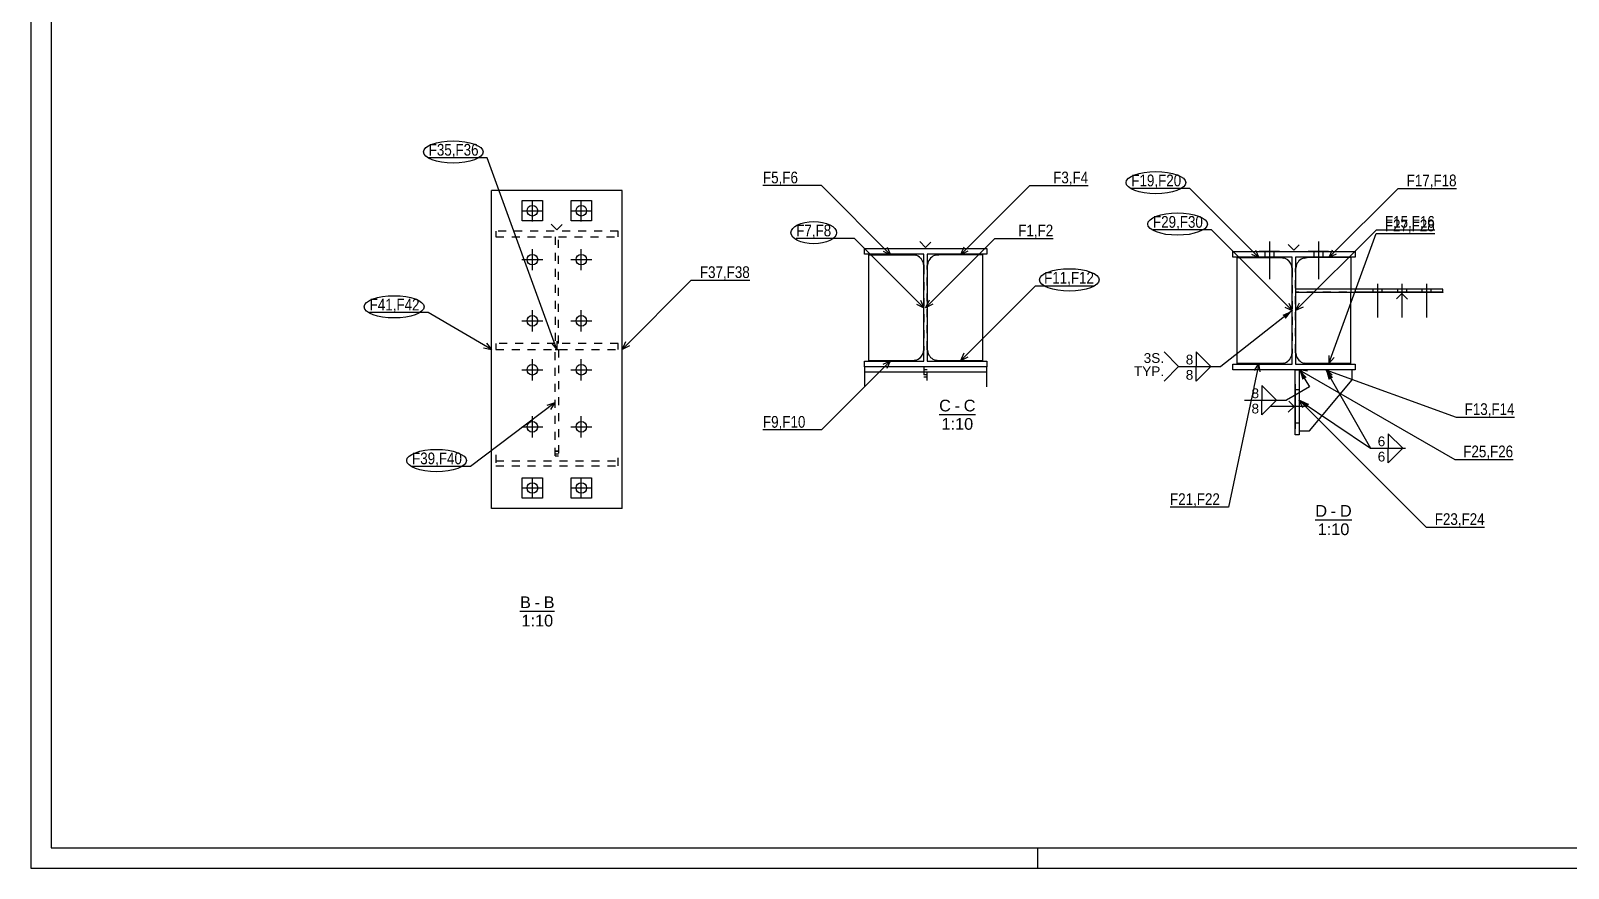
# Model space of a CAD drawing. Header units: millimetres. Extents: x -22 to 819, y -311 to 283.
# Drawn here: x -22.3 to 354.8, y -311 to -105.6 of the extents above; entities that cross this region are included whole.
import ezdxf

# ---------------------------------------------------------------- set-up
doc = ezdxf.new("R2010")
doc.units = ezdxf.units.MM
doc.linetypes.add('DXK_LINE_DOT2', pattern=[3.9198, 1.9599, -1.9599])
doc.layers.add('WELD_LABELS', color=5, linetype='Continuous')
doc.styles.add('Arial', font='ARIAL.TTF', dxfattribs={"height": 0.2})
doc.styles.add('Arial Narrow', font='ARIALN.TTF', dxfattribs={"height": 0.2})

# ---------------------------------------------------------------- blocks, each defined once
blk = doc.blocks.new('Unknown-43754868-1168')
at = {"color": 5, "linetype": 'Continuous'}
for p, q in [((-22.25, 282.99), (-22.25, -311.01)), ((-17.25, 277.99), (-17.25, -306.01)), ((-17.25, -306.01), (813.75, -306.01)), ((-22.25, -311.01), (818.75, -311.01))]:
    blk.add_line(p, q, dxfattribs=at)
at = {"color": 7, "linetype": 'Continuous'}
blk.add_line((224.75, -311.01), (224.75, -306.01), dxfattribs=at)
blk = doc.blocks.new('Unknown-43754868-12 - 1826')
at = {"color": 6, "linetype": 'Continuous'}
blk.add_line((97.73, -247.95), (106.19, -247.95), dxfattribs=at)
at = {"color": 0, "linetype": 'Continuous'}
blk.add_wipeout([(100.39, -247.2), (100.39, -244.2), (97.73, -244.2), (97.73, -247.2)], dxfattribs=at)
blk.add_wipeout([(102.63, -247.2), (102.63, -244.2), (101.29, -244.2), (101.29, -247.2)], dxfattribs=at)
blk.add_wipeout([(106.19, -247.2), (106.19, -244.2), (103.53, -244.2), (103.53, -247.2)], dxfattribs=at)
at = {"color": 6, "linetype": 'Continuous', "style": 'Arial'}
blk.add_text('-', height=2.87, dxfattribs=at).set_placement((101.29, -247.2))
at = {"color": 0, "linetype": 'Continuous'}
blk.add_wipeout([(105.85, -251.7), (105.85, -248.7), (98.07, -248.7), (98.07, -251.7)], dxfattribs=at)
at = {"color": 6, "linetype": 'Continuous', "style": 'Arial'}
for s, height, p in [('B', 2.87, (97.73, -247.2)), ('B', 2.87, (103.53, -247.2)), ('1:10', 2.865, (98.07, -251.7))]:
    blk.add_text(s, height=height, dxfattribs=at).set_placement(p)
blk = doc.blocks.new('Unknown-43754868-15 - 1646')
at = {"color": 6, "linetype": 'Continuous'}
blk.add_line((292.77, -225.54), (301.69, -225.54), dxfattribs=at)
at = {"color": 0, "linetype": 'Continuous'}
blk.add_wipeout([(295.66, -224.79), (295.66, -221.79), (292.77, -221.79), (292.77, -224.79)], dxfattribs=at)
blk.add_wipeout([(297.9, -224.79), (297.9, -221.79), (296.56, -221.79), (296.56, -224.79)], dxfattribs=at)
blk.add_wipeout([(301.69, -224.79), (301.69, -221.79), (298.8, -221.79), (298.8, -224.79)], dxfattribs=at)
at = {"color": 6, "linetype": 'Continuous', "style": 'Arial'}
blk.add_text('-', height=2.87, dxfattribs=at).set_placement((296.56, -224.79))
at = {"color": 0, "linetype": 'Continuous'}
blk.add_wipeout([(301.12, -229.29), (301.12, -226.29), (293.34, -226.29), (293.34, -229.29)], dxfattribs=at)
at = {"color": 6, "linetype": 'Continuous', "style": 'Arial'}
for s, height, p in [('D', 2.87, (292.77, -224.79)), ('D', 2.87, (298.8, -224.79)), ('1:10', 2.865, (293.34, -229.29))]:
    blk.add_text(s, height=height, dxfattribs=at).set_placement(p)
blk = doc.blocks.new('Unknown-43754868-19 - 1362')
at = {"color": 6, "linetype": 'Continuous'}
blk.add_line((200.52, -199.7), (209.43, -199.7), dxfattribs=at)
at = {"color": 0, "linetype": 'Continuous'}
blk.add_wipeout([(203.41, -198.95), (203.41, -195.95), (200.52, -195.95), (200.52, -198.95)], dxfattribs=at)
blk.add_wipeout([(205.64, -198.95), (205.64, -195.95), (204.31, -195.95), (204.31, -198.95)], dxfattribs=at)
blk.add_wipeout([(209.43, -198.95), (209.43, -195.95), (206.54, -195.95), (206.54, -198.95)], dxfattribs=at)
at = {"color": 6, "linetype": 'Continuous', "style": 'Arial'}
blk.add_text('-', height=2.87, dxfattribs=at).set_placement((204.31, -198.95))
at = {"color": 0, "linetype": 'Continuous'}
blk.add_wipeout([(208.86, -203.45), (208.86, -200.45), (201.08, -200.45), (201.08, -203.45)], dxfattribs=at)
at = {"color": 6, "linetype": 'Continuous', "style": 'Arial'}
for s, height, p in [('C', 2.87, (200.52, -198.95)), ('C', 2.87, (206.54, -198.95)), ('1:10', 2.865, (201.08, -203.45))]:
    blk.add_text(s, height=height, dxfattribs=at).set_placement(p)
blk = doc.blocks.new('Surfacing-43754868-1933 - 1826')
at = {"color": 7, "linetype": 'Continuous'}
for p, q in [((110.27, -147.23), (115.27, -147.23)), ((110.27, -152.23), (110.27, -147.23)), ((115.27, -147.23), (115.27, -152.23)), ((115.27, -152.23), (110.27, -152.23))]:
    blk.add_line(p, q, dxfattribs=at)
blk = doc.blocks.new('Part-43754868-1829 - 1826')
at = {"color": 2, "linetype": 'Continuous'}
for q in [(105.37, -153.03), (108.07, -153.13)]:
    blk.add_line((106.77, -154.43), q, dxfattribs=at)
at = {"color": 7, "linetype": 'DXK_LINE_DOT2'}
for p, q in [((121.77, -154.73), (91.77, -154.73)), ((91.77, -154.73), (91.77, -156.13)), ((91.77, -156.13), (106.35, -156.13)), ((106.35, -156.13), (106.35, -182.33)), ((107.2, -182.33), (107.2, -156.13)), ((107.2, -156.13), (121.77, -156.13)), ((121.77, -156.13), (121.77, -154.73)), ((106.35, -182.33), (91.77, -182.33)), ((91.77, -182.33), (91.77, -183.73)), ((91.77, -183.73), (121.77, -183.73)), ((121.77, -182.33), (107.2, -182.33)), ((121.77, -183.73), (121.77, -182.33))]:
    blk.add_line(p, q, dxfattribs=at)
blk = doc.blocks.new('Part-43754868-1862 - 1826')
at = {"color": 7, "linetype": 'DXK_LINE_DOT2'}
for p, q in [((106.35, -209.86), (106.35, -183.73)), ((106.35, -183.73), (107.2, -183.73)), ((107.2, -183.73), (107.2, -209.86)), ((91.77, -209.64), (91.77, -212.33)), ((91.77, -211.11), (121.77, -211.11)), ((106.35, -208.61), (107.2, -208.61)), ((106.35, -208.7), (107.2, -208.7)), ((106.35, -209.34), (107.2, -209.34)), ((106.35, -209.86), (107.2, -209.86)), ((121.77, -212.33), (121.77, -209.64)), ((91.77, -212.33), (121.77, -212.33))]:
    blk.add_line(p, q, dxfattribs=at)
blk = doc.blocks.new('Part-43754868-1863 - 1826')
at = {"color": 2, "linetype": 'Continuous'}
for p, q in [((90.77, -222.73), (90.77, -144.73)), ((122.77, -144.73), (90.77, -144.73)), ((122.77, -222.73), (122.77, -144.73)), ((122.77, -222.73), (90.77, -222.73))]:
    blk.add_line(p, q, dxfattribs=at)
blk = doc.blocks.new('Surfacing-43754868-1932 - 1826')
at = {"color": 7, "linetype": 'Continuous'}
for p, q in [((98.27, -215.23), (103.27, -215.23)), ((98.27, -220.23), (98.27, -215.23)), ((103.27, -215.23), (103.27, -220.23)), ((103.27, -220.23), (98.27, -220.23))]:
    blk.add_line(p, q, dxfattribs=at)
blk = doc.blocks.new('Bolt-43754868-1900 - 1826')
at = {"color": 3, "linetype": 'Continuous'}
for p, q in [((98.17, -149.73), (103.37, -149.73)), ((100.77, -152.33), (100.77, -147.13)), ((110.17, -149.73), (115.37, -149.73)), ((112.77, -152.33), (112.77, -147.13)), ((98.17, -161.73), (103.37, -161.73)), ((100.77, -164.33), (100.77, -159.13)), ((110.17, -161.73), (115.37, -161.73)), ((112.77, -164.33), (112.77, -159.13)), ((98.17, -176.73), (103.37, -176.73)), ((100.77, -179.33), (100.77, -174.13)), ((110.17, -176.73), (115.37, -176.73)), ((112.77, -179.33), (112.77, -174.13)), ((100.77, -191.33), (100.77, -186.13)), ((112.77, -191.33), (112.77, -186.13)), ((98.17, -188.73), (103.37, -188.73)), ((110.17, -188.73), (115.37, -188.73)), ((98.17, -202.73), (103.37, -202.73)), ((100.77, -205.33), (100.77, -200.13)), ((110.17, -202.73), (115.37, -202.73)), ((112.77, -205.33), (112.77, -200.13)), ((98.17, -217.73), (103.37, -217.73)), ((100.77, -220.33), (100.77, -215.13)), ((110.17, -217.73), (115.37, -217.73)), ((112.77, -220.33), (112.77, -215.13))]:
    blk.add_line(p, q, dxfattribs=at)
for centre in [(100.77, -149.73), (112.77, -149.73), (100.77, -161.73), (112.77, -161.73), (100.77, -176.73), (112.77, -176.73), (100.77, -188.73), (112.77, -188.73), (100.77, -202.73), (112.77, -202.73), (100.77, -217.73), (112.77, -217.73)]:
    blk.add_circle(centre, 1.3, dxfattribs=at)
blk = doc.blocks.new('Surfacing-43754868-1931 - 1826')
at = {"color": 7, "linetype": 'Continuous'}
for p, q in [((110.27, -215.23), (115.27, -215.23)), ((110.27, -220.23), (110.27, -215.23)), ((115.27, -215.23), (115.27, -220.23)), ((115.27, -220.23), (110.27, -220.23))]:
    blk.add_line(p, q, dxfattribs=at)
blk = doc.blocks.new('Surfacing-43754868-1934 - 1826')
at = {"color": 7, "linetype": 'Continuous'}
for p, q in [((98.27, -147.23), (103.27, -147.23)), ((98.27, -152.23), (98.27, -147.23)), ((103.27, -147.23), (103.27, -152.23)), ((103.27, -152.23), (98.27, -152.23))]:
    blk.add_line(p, q, dxfattribs=at)
blk = doc.blocks.new('Surfacing-43754868-1709 - 1646')
at = {"color": 7, "linetype": 'Continuous'}
for p, q in [((291.02, -159.73), (291.02, -159.68)), ((291.02, -159.68), (296.02, -159.68)), ((296.02, -159.73), (296.02, -159.68))]:
    blk.add_line(p, q, dxfattribs=at)
at = {"color": 246, "linetype": 'DXK_LINE_DOT2'}
blk.add_line((291.02, -159.73), (296.02, -159.73), dxfattribs=at)
blk = doc.blocks.new('Surfacing-43754868-1678 - 1646')
at = {"color": 30, "linetype": 'Continuous'}
for p, q in [((324.02, -169.73), (304.02, -169.73)), ((304.02, -169.73), (304.02, -169.78)), ((324.02, -169.78), (304.02, -169.78)), ((324.02, -169.73), (324.02, -169.78))]:
    blk.add_line(p, q, dxfattribs=at)
blk = doc.blocks.new('Part-43754868-1654 - 1646')
at = {"color": 2, "linetype": 'Continuous'}
for p, q in [((290.02, -161.33), (290.75, -161.23)), ((301.45, -161.23), (290.75, -161.23)), ((301.45, -161.23), (301.45, -168.93)), ((287.95, -164.03), (288.04, -163.31)), ((301.45, -187.23), (301.45, -169.73)), ((288.04, -185.16), (287.95, -184.43)), ((290.75, -187.23), (290.02, -187.14)), ((301.45, -187.23), (290.75, -187.23))]:
    blk.add_line(p, q, dxfattribs=at)
at = {"color": 7, "linetype": 'DXK_LINE_DOT2'}
for p, q in [((290.75, -161.23), (290.02, -161.33)), ((288.04, -163.31), (287.95, -164.03)), ((287.95, -184.43), (287.95, -164.03)), ((301.45, -168.93), (301.45, -169.73)), ((287.95, -184.43), (288.04, -185.16)), ((290.02, -187.14), (290.75, -187.23))]:
    blk.add_line(p, q, dxfattribs=at)
at = {"color": 2, "linetype": 'Continuous'}
for centre, start, end in [((290.75, -164.03), 105, 165), ((290.75, -184.43), 195, 255)]:
    blk.add_arc(centre, 2.8, start, end, dxfattribs=at)
at = {"color": 7, "linetype": 'DXK_LINE_DOT2'}
for centre, start, end in [((290.75, -164.03), 105, 165), ((290.75, -184.43), 195, 255)]:
    blk.add_arc(centre, 2.8, start, end, dxfattribs=at)
blk = doc.blocks.new('Surfacing-43754868-1679 - 1646')
at = {"color": 7, "linetype": 'Continuous'}
for p, q in [((287.85, -192.23), (287.8, -192.23)), ((287.8, -192.23), (287.8, -203.23)), ((287.85, -203.23), (287.8, -203.23))]:
    blk.add_line(p, q, dxfattribs=at)
at = {"color": 246, "linetype": 'DXK_LINE_DOT2'}
blk.add_line((287.85, -192.23), (287.85, -203.23), dxfattribs=at)
blk = doc.blocks.new('Part-43754868-1655 - 1646')
at = {"color": 7, "linetype": 'DXK_LINE_DOT2'}
for p, q in [((288.85, -188.73), (288.85, -203.73)), ((301.85, -188.73), (288.85, -188.73))]:
    blk.add_line(p, q, dxfattribs=at)
at = {"color": 2, "linetype": 'Continuous'}
for p, q in [((291.35, -203.73), (301.85, -191.23)), ((301.85, -191.23), (301.85, -188.73)), ((288.85, -203.73), (291.35, -203.73))]:
    blk.add_line(p, q, dxfattribs=at)
blk = doc.blocks.new('Part-43754868-1658 - 1646')
at = {"color": 2, "linetype": 'Continuous'}
for p, q in [((287.85, -204.73), (287.85, -188.73)), ((288.85, -188.73), (288.85, -204.73)), ((287.55, -197.73), (286.15, -199.13)), ((287.55, -197.73), (286.25, -196.43)), ((288.85, -204.73), (287.85, -204.73))]:
    blk.add_line(p, q, dxfattribs=at)
at = {"color": 7, "linetype": 'DXK_LINE_DOT2'}
blk.add_line((287.85, -188.73), (288.85, -188.73), dxfattribs=at)
blk = doc.blocks.new('Part-43754868-1673 - 1646')
at = {"color": 2, "linetype": 'Continuous'}
for p, q in [((273.6, -187.23), (273.6, -161.23)), ((273.6, -161.23), (284.3, -161.23)), ((284.3, -161.23), (285.02, -161.33)), ((287, -163.31), (287.1, -164.03)), ((287.1, -184.43), (287, -185.16)), ((284.3, -187.23), (273.6, -187.23)), ((285.02, -187.14), (284.3, -187.23))]:
    blk.add_line(p, q, dxfattribs=at)
at = {"color": 7, "linetype": 'DXK_LINE_DOT2'}
for p, q in [((285.02, -161.33), (284.3, -161.23)), ((287.1, -164.03), (287, -163.31)), ((287.1, -164.03), (287.1, -184.43)), ((287, -185.16), (287.1, -184.43)), ((284.3, -187.23), (285.02, -187.14))]:
    blk.add_line(p, q, dxfattribs=at)
at = {"color": 2, "linetype": 'Continuous'}
for centre, start, end in [((284.3, -164.03), 15, 75), ((284.3, -184.43), 285, 345)]:
    blk.add_arc(centre, 2.8, start, end, dxfattribs=at)
at = {"color": 7, "linetype": 'DXK_LINE_DOT2'}
for centre, start, end in [((284.3, -164.03), 15, 75), ((284.3, -184.43), 285, 345)]:
    blk.add_arc(centre, 2.8, start, end, dxfattribs=at)
blk = doc.blocks.new('Bolt-43754868-1680 - 1646')
at = {"color": 3, "linetype": 'Continuous'}
for p, q in [((288.85, -193.63), (287.85, -193.63)), ((288.85, -193.63), (287.85, -193.63)), ((290.1, -197.73), (281.85, -197.73)), ((290.1, -197.73), (281.85, -197.73)), ((288.85, -201.83), (287.85, -201.83)), ((288.85, -201.83), (287.85, -201.83))]:
    blk.add_line(p, q, dxfattribs=at)
blk = doc.blocks.new('Bolt-43754868-1681 - 1646')
at = {"color": 3, "linetype": 'Continuous'}
for p, q in [((281.52, -157.28), (281.52, -166.53)), ((281.52, -157.28), (281.52, -166.53)), ((293.52, -157.28), (293.52, -166.53)), ((293.52, -157.28), (293.52, -166.53)), ((280.42, -159.73), (280.42, -161.13)), ((280.42, -159.73), (280.42, -161.13)), ((282.62, -159.73), (282.62, -161.13)), ((282.62, -159.73), (282.62, -161.13)), ((292.42, -159.73), (292.42, -161.13)), ((292.42, -159.73), (292.42, -161.13)), ((294.62, -159.73), (294.62, -161.13)), ((294.62, -159.73), (294.62, -161.13))]:
    blk.add_line(p, q, dxfattribs=at)
blk = doc.blocks.new('Bolt-43754868-1684 - 1646')
at = {"color": 3, "linetype": 'Continuous'}
for p, q in [((306.92, -168.93), (306.92, -169.73)), ((308.02, -167.68), (308.02, -175.93)), ((309.12, -168.93), (309.12, -169.73)), ((312.92, -168.93), (312.92, -169.73)), ((314.02, -167.68), (314.02, -175.93)), ((315.12, -168.93), (315.12, -169.73)), ((318.92, -168.93), (318.92, -169.73)), ((320.02, -167.68), (320.02, -175.93)), ((321.12, -168.93), (321.12, -169.73))]:
    blk.add_line(p, q, dxfattribs=at)
blk = doc.blocks.new('Part-43754868-1686 - 1646')
at = {"color": 2, "linetype": 'Continuous'}
for p, q in [((287.52, -159.43), (286.12, -158.03)), ((287.52, -159.43), (288.82, -158.13)), ((272.52, -159.73), (302.52, -159.73)), ((272.52, -161.13), (272.52, -159.73)), ((287.1, -161.13), (272.52, -161.13)), ((287.1, -187.33), (287.1, -161.13)), ((302.52, -161.13), (287.95, -161.13)), ((287.95, -161.13), (287.95, -187.33)), ((302.52, -159.73), (302.52, -161.13)), ((272.52, -188.73), (272.52, -187.33)), ((272.52, -187.33), (287.1, -187.33)), ((287.95, -187.33), (302.52, -187.33)), ((302.52, -187.33), (302.52, -188.73)), ((302.52, -188.73), (272.52, -188.73))]:
    blk.add_line(p, q, dxfattribs=at)
blk = doc.blocks.new('Surfacing-43754868-1688 - 1646')
at = {"color": 7, "linetype": 'Continuous'}
for p, q in [((287.85, -192.23), (287.8, -192.23)), ((287.8, -192.23), (287.8, -203.23)), ((287.85, -203.23), (287.8, -203.23))]:
    blk.add_line(p, q, dxfattribs=at)
at = {"color": 246, "linetype": 'DXK_LINE_DOT2'}
blk.add_line((287.85, -192.23), (287.85, -203.23), dxfattribs=at)
blk = doc.blocks.new('Surfacing-43754868-1698 - 1646')
at = {"color": 7, "linetype": 'Continuous'}
for p, q in [((291.02, -159.73), (291.02, -159.68)), ((291.02, -159.68), (296.02, -159.68)), ((296.02, -159.73), (296.02, -159.68))]:
    blk.add_line(p, q, dxfattribs=at)
at = {"color": 246, "linetype": 'DXK_LINE_DOT2'}
blk.add_line((291.02, -159.73), (296.02, -159.73), dxfattribs=at)
blk = doc.blocks.new('Surfacing-43754868-1699 - 1646')
at = {"color": 7, "linetype": 'Continuous'}
for p, q in [((279.02, -159.73), (279.02, -159.68)), ((279.02, -159.68), (284.02, -159.68)), ((284.02, -159.73), (284.02, -159.68))]:
    blk.add_line(p, q, dxfattribs=at)
at = {"color": 246, "linetype": 'DXK_LINE_DOT2'}
blk.add_line((279.02, -159.73), (284.02, -159.73), dxfattribs=at)
blk = doc.blocks.new('Part-43754868-3345 - 1646')
at = {"color": 7, "linetype": 'DXK_LINE_DOT2'}
for p, q in [((324.02, -168.93), (287.95, -168.93)), ((287.95, -168.93), (287.95, -169.73)), ((302.6, -169.73), (302.6, -168.93)), ((324.02, -169.73), (324.02, -168.93)), ((324.02, -169.73), (287.95, -169.73))]:
    blk.add_line(p, q, dxfattribs=at)
at = {"color": 2, "linetype": 'Continuous'}
for p, q in [((324.02, -168.93), (287.95, -168.93)), ((287.95, -168.93), (287.95, -169.73)), ((324.02, -169.73), (324.02, -168.93)), ((287.95, -169.73), (324.02, -169.73)), ((314.02, -170.03), (312.72, -171.33)), ((314.02, -170.03), (315.42, -171.43))]:
    blk.add_line(p, q, dxfattribs=at)
blk = doc.blocks.new('Surfacing-43754868-1704 - 1646')
at = {"color": 7, "linetype": 'Continuous'}
for p, q in [((279.02, -159.73), (279.02, -159.68)), ((279.02, -159.68), (284.02, -159.68)), ((284.02, -159.73), (284.02, -159.68))]:
    blk.add_line(p, q, dxfattribs=at)
at = {"color": 246, "linetype": 'DXK_LINE_DOT2'}
blk.add_line((279.02, -159.73), (284.02, -159.73), dxfattribs=at)
blk = doc.blocks.new('Part-43754868-1410 - 1362')
at = {"color": 2, "linetype": 'Continuous'}
for p, q in [((182.19, -188.01), (182.19, -192.95)), ((212.19, -192.95), (212.19, -188.01)), ((182.19, -189.22), (212.19, -189.22))]:
    blk.add_line(p, q, dxfattribs=at)
at = {"color": 7, "linetype": 'DXK_LINE_DOT2'}
for p, q in [((212.19, -188.01), (182.19, -188.01)), ((196.77, -188.01), (196.77, -191.33)), ((197.62, -191.33), (197.62, -188.01)), ((196.77, -188.66), (197.62, -188.66)), ((196.77, -189.92), (197.62, -189.92)), ((196.77, -190.51), (197.62, -190.51))]:
    blk.add_line(p, q, dxfattribs=at)
blk = doc.blocks.new('Part-43754868-1386 - 1362')
at = {"color": 2, "linetype": 'Continuous'}
for p, q in [((197.19, -158.71), (195.79, -157.31)), ((197.19, -158.71), (198.49, -157.41)), ((182.19, -159.01), (212.19, -159.01)), ((182.19, -160.41), (182.19, -159.01)), ((196.77, -160.41), (182.19, -160.41)), ((196.77, -186.61), (196.77, -160.41)), ((212.19, -160.41), (197.62, -160.41)), ((197.62, -160.41), (197.62, -186.61)), ((212.19, -159.01), (212.19, -160.41)), ((182.19, -188.01), (182.19, -186.61)), ((182.19, -186.61), (196.77, -186.61)), ((212.19, -188.01), (182.19, -188.01)), ((197.62, -186.61), (212.19, -186.61)), ((212.19, -186.61), (212.19, -188.01))]:
    blk.add_line(p, q, dxfattribs=at)
blk = doc.blocks.new('Part-43754868-1409 - 1362')
at = {"color": 2, "linetype": 'Continuous'}
for p, q in [((183.27, -186.51), (183.27, -160.51)), ((183.27, -160.51), (193.97, -160.51)), ((193.97, -160.51), (194.69, -160.61)), ((196.67, -162.59), (196.77, -163.31)), ((196.77, -183.71), (196.67, -184.44)), ((193.97, -186.51), (183.27, -186.51)), ((194.69, -186.42), (193.97, -186.51))]:
    blk.add_line(p, q, dxfattribs=at)
at = {"color": 7, "linetype": 'DXK_LINE_DOT2'}
for p, q in [((194.69, -160.61), (193.97, -160.51)), ((196.77, -163.31), (196.67, -162.59)), ((196.77, -163.31), (196.77, -183.71)), ((196.67, -184.44), (196.77, -183.71)), ((193.97, -186.51), (194.69, -186.42))]:
    blk.add_line(p, q, dxfattribs=at)
at = {"color": 2, "linetype": 'Continuous'}
for centre, start, end in [((193.97, -163.31), 15, 75), ((193.97, -183.71), 285, 345)]:
    blk.add_arc(centre, 2.8, start, end, dxfattribs=at)
at = {"color": 7, "linetype": 'DXK_LINE_DOT2'}
for centre, start, end in [((193.97, -163.31), 15, 75), ((193.97, -183.71), 285, 345)]:
    blk.add_arc(centre, 2.8, start, end, dxfattribs=at)
blk = doc.blocks.new('Part-43754868-1405 - 1362')
at = {"color": 2, "linetype": 'Continuous'}
for p, q in [((199.69, -160.61), (200.42, -160.51)), ((211.12, -160.51), (200.42, -160.51)), ((211.12, -160.51), (211.12, -186.51)), ((197.62, -163.31), (197.71, -162.59)), ((197.71, -184.44), (197.62, -183.71)), ((200.42, -186.51), (199.69, -186.42)), ((211.12, -186.51), (200.42, -186.51))]:
    blk.add_line(p, q, dxfattribs=at)
at = {"color": 7, "linetype": 'DXK_LINE_DOT2'}
for p, q in [((200.42, -160.51), (199.69, -160.61)), ((197.71, -162.59), (197.62, -163.31)), ((197.62, -183.71), (197.62, -163.31)), ((197.62, -183.71), (197.71, -184.44)), ((199.69, -186.42), (200.42, -186.51))]:
    blk.add_line(p, q, dxfattribs=at)
at = {"color": 2, "linetype": 'Continuous'}
for centre, start, end in [((200.42, -163.31), 105, 165), ((200.42, -183.71), 195, 255)]:
    blk.add_arc(centre, 2.8, start, end, dxfattribs=at)
at = {"color": 7, "linetype": 'DXK_LINE_DOT2'}
for centre, start, end in [((200.42, -163.31), 105, 165), ((200.42, -183.71), 195, 255)]:
    blk.add_arc(centre, 2.8, start, end, dxfattribs=at)
blk = doc.blocks.new('WeldMark-43754868-6508 - 1646')
at = {"linetype": 'Continuous'}
blk.add_hatch(color=3, dxfattribs=at).paths.add_polyline_path([(289.61, -191.19), (288.85, -188.73), (290.68, -190.55)])
at = {"color": 3, "linetype": 'Continuous'}
for p, q in [((288.85, -188.73), (291.38, -192.92)), ((291.38, -192.92), (285.73, -196.2))]:
    blk.add_line(p, q, dxfattribs=at)
at = {"color": 0}
blk.add_wipeout([(279.18, -195.9), (279.18, -193), (276.93, -193), (276.93, -195.9)], dxfattribs=at)
at = {"color": 3, "linetype": 'Continuous'}
for p, q in [((283.26, -196.2), (279.69, -192.63)), ((279.69, -192.63), (279.69, -196.2)), ((279.69, -196.2), (283.26, -196.2))]:
    blk.add_line(p, q, dxfattribs=at)
at = {"color": 0, "linetype": 'Continuous'}
blk.add_wipeout([(279.18, -199.65), (279.18, -196.75), (276.93, -196.75), (276.93, -199.65)], dxfattribs=at)
at = {"color": 3, "linetype": 'Continuous'}
for p, q in [((275.38, -196.2), (285.73, -196.2)), ((279.69, -196.2), (283.26, -196.2)), ((283.26, -196.2), (279.69, -199.78)), ((279.69, -199.78), (279.69, -196.2))]:
    blk.add_line(p, q, dxfattribs=at)
at = {"color": 3, "style": 'Arial'}
blk.add_text('8', height=2.39, dxfattribs=at).set_placement((277.13, -195.7))
at = {"color": 3, "linetype": 'Continuous', "style": 'Arial'}
blk.add_text('8', height=2.39, dxfattribs=at).set_placement((277.13, -199.45))
blk = doc.blocks.new('WeldMark-43754868-6532 - 1646')
at = {"linetype": 'Continuous'}
for points in [[(296.04, -191.21), (295.35, -188.73), (297.13, -190.59)], [(290.57, -198.15), (288.85, -196.23), (291.27, -197.11)]]:
    blk.add_hatch(color=3, dxfattribs=at).paths.add_polyline_path(points)
at = {"color": 0}
blk.add_wipeout([(310.12, -207.69), (310.12, -204.79), (307.87, -204.79), (307.87, -207.69)], dxfattribs=at)
at = {"color": 3, "linetype": 'Continuous'}
for p, q in [((314.21, -207.99), (310.64, -204.42)), ((310.64, -204.42), (310.64, -207.99)), ((310.64, -207.99), (314.21, -207.99))]:
    blk.add_line(p, q, dxfattribs=at)
at = {"color": 0, "linetype": 'Continuous'}
blk.add_wipeout([(310.12, -211.44), (310.12, -208.54), (307.87, -208.54), (307.87, -211.44)], dxfattribs=at)
at = {"color": 3, "linetype": 'Continuous'}
for p, q in [((295.35, -188.73), (306.32, -207.99)), ((288.85, -196.23), (306.32, -207.99)), ((306.32, -207.99), (314.92, -207.99)), ((310.64, -207.99), (314.21, -207.99)), ((314.21, -207.99), (310.64, -211.56)), ((310.64, -211.56), (310.64, -207.99))]:
    blk.add_line(p, q, dxfattribs=at)
at = {"color": 3, "style": 'Arial'}
blk.add_text('6', height=2.39, dxfattribs=at).set_placement((308.07, -207.49))
at = {"color": 3, "linetype": 'Continuous', "style": 'Arial'}
blk.add_text('6', height=2.39, dxfattribs=at).set_placement((308.07, -211.24))
blk = doc.blocks.new('WeldMark-43754868-6547 - 1646')
at = {"linetype": 'Continuous'}
blk.add_hatch(color=3, dxfattribs=at).paths.add_polyline_path([(284.74, -175.28), (287.1, -174.23), (285.52, -176.26)])
at = {"color": 3, "linetype": 'Continuous'}
blk.add_line((287.1, -174.23), (269.61, -187.93), dxfattribs=at)
at = {"color": 0}
blk.add_wipeout([(263.06, -187.63), (263.06, -184.73), (260.8, -184.73), (260.8, -187.63)], dxfattribs=at)
at = {"color": 3, "linetype": 'Continuous'}
for p, q in [((267.14, -187.93), (263.57, -184.36)), ((263.57, -184.36), (263.57, -187.93)), ((263.57, -187.93), (267.14, -187.93))]:
    blk.add_line(p, q, dxfattribs=at)
at = {"color": 0, "linetype": 'Continuous'}
blk.add_wipeout([(263.06, -191.38), (263.06, -188.48), (260.8, -188.48), (260.8, -191.38)], dxfattribs=at)
at = {"color": 3, "linetype": 'Continuous'}
for p, q in [((259.25, -187.93), (255.68, -184.36)), ((259.25, -187.93), (255.68, -191.5)), ((259.25, -187.93), (269.61, -187.93)), ((263.57, -187.93), (267.14, -187.93)), ((267.14, -187.93), (263.57, -191.5)), ((263.57, -191.5), (263.57, -187.93))]:
    blk.add_line(p, q, dxfattribs=at)
at = {"color": 3, "style": 'Arial'}
blk.add_text('8', height=2.39, dxfattribs=at).set_placement((261, -187.43))
at = {"color": 3, "linetype": 'Continuous', "style": 'Arial'}
blk.add_text('8', height=2.39, dxfattribs=at).set_placement((261, -191.18))
at = {"color": 0, "linetype": 'Continuous'}
blk.add_wipeout([(255.68, -187.05), (255.68, -184.55), (250.68, -184.55), (250.68, -187.05)], dxfattribs=at)
blk.add_wipeout([(255.68, -190.3), (255.68, -187.8), (248.28, -187.8), (248.28, -190.3)], dxfattribs=at)
at = {"color": 3, "linetype": 'Continuous', "style": 'Arial'}
for s, p in [('3S.', (250.68, -187.05)), ('TYP.', (248.28, -190.3))]:
    blk.add_text(s, height=2.388, dxfattribs=at).set_placement(p)

msp = doc.modelspace()

# ---------------------------------------------------------------- linework, layer by layer
at = {"layer": 'WELD_LABELS', "color": 5}
for p, q in [((89.67, -136.74), (75.34, -136.74)), ((106.77, -183.73), (89.67, -136.74)), ((171.65, -143.54), (157.32, -143.54)), ((188.62, -160.51), (171.65, -143.54)), ((205.77, -160.51), (222.74, -143.54)), ((222.74, -143.54), (237.06, -143.54)), ((261.98, -144.26), (247.65, -144.26)), ((278.95, -161.23), (261.98, -144.26)), ((296.1, -161.23), (313.07, -144.26)), ((313.07, -144.26), (327.4, -144.26)), ((267.3, -154.43), (252.97, -154.43)), ((307.75, -154.43), (322.07, -154.43)), ((179.8, -156.54), (165.47, -156.54)), ((196.77, -173.51), (179.8, -156.54)), ((197.19, -173.51), (214.16, -156.54)), ((214.16, -156.54), (228.49, -156.54)), ((307.73, -155.28), (322.05, -155.28)), ((186.8, -159.67), (188.62, -160.51)), ((187.77, -158.7), (188.62, -160.51)), ((206.61, -158.7), (205.77, -160.51)), ((207.58, -159.67), (205.77, -160.51)), ((277.14, -160.39), (278.95, -161.23)), ((278.1, -159.42), (278.95, -161.23)), ((296.94, -159.42), (296.1, -161.23)), ((297.91, -160.39), (296.1, -161.23)), ((122.77, -183.73), (139.74, -166.76)), ((139.74, -166.76), (154.07, -166.76)), ((205.77, -186.51), (224.15, -168.13)), ((224.15, -168.13), (238.48, -168.13)), ((194.95, -172.67), (196.77, -173.51)), ((195.92, -171.7), (196.77, -173.51)), ((198.04, -171.7), (197.19, -173.51)), ((199.01, -172.67), (197.19, -173.51)), ((75.18, -174.73), (60.86, -174.73)), ((90.77, -183.73), (75.18, -174.73)), ((88.8, -183.38), (90.77, -183.73)), ((89.49, -182.2), (90.77, -183.73)), ((105.48, -182.2), (106.77, -183.73)), ((106.77, -181.73), (106.77, -183.73)), ((123.61, -181.92), (122.77, -183.73)), ((124.58, -182.89), (122.77, -183.73)), ((206.61, -184.7), (205.77, -186.51)), ((188.62, -186.51), (171.65, -203.48)), ((186.8, -187.35), (188.62, -186.51)), ((187.77, -188.32), (188.62, -186.51)), ((207.58, -185.67), (205.77, -186.51)), ((106.35, -196.8), (85.58, -212.44)), ((104.43, -197.38), (106.35, -196.8)), ((105.26, -198.47), (106.35, -196.8)), ((171.65, -203.48), (157.32, -203.48)), ((327.3, -200.36), (341.62, -200.36)), ((326.95, -210.73), (341.28, -210.73)), ((85.58, -212.44), (71.26, -212.44)), ((271.46, -222.44), (257.14, -222.44)), ((319.96, -227.34), (334.29, -227.34))]:
    msp.add_line(p, q, dxfattribs=at)
at = {"layer": 'WELD_LABELS', "color": 1}
for centre, major_axis, ratio in [((81.36, -135.31), (7.32, 0), 0.373462), ((253.67, -142.83), (7.32, 0), 0.373462), ((258.99, -153), (7.32, 0), 0.373462), ((169.77, -155.11), (5.6, 0), 0.488155), ((232.46, -166.69), (7.32, 0), 0.373462), ((66.87, -173.3), (7.32, 0), 0.373462), ((77.27, -211.01), (7.32, 0), 0.373462)]:
    msp.add_ellipse(centre, major_axis=major_axis, ratio=ratio, dxfattribs=at)

# ---------------------------------------------------------------- block references
for name in ['Unknown-43754868-1168', 'Part-43754868-1863 - 1826', 'Bolt-43754868-1900 - 1826', 'Surfacing-43754868-1934 - 1826', 'Surfacing-43754868-1933 - 1826', 'Part-43754868-1829 - 1826', 'Part-43754868-1386 - 1362', 'Part-43754868-1686 - 1646', 'Bolt-43754868-1681 - 1646', 'Part-43754868-1409 - 1362', 'Part-43754868-1405 - 1362', 'Part-43754868-1673 - 1646', 'Surfacing-43754868-1699 - 1646', 'Surfacing-43754868-1704 - 1646', 'Part-43754868-1654 - 1646', 'Surfacing-43754868-1709 - 1646', 'Surfacing-43754868-1698 - 1646', 'Part-43754868-3345 - 1646', 'Bolt-43754868-1684 - 1646', 'Surfacing-43754868-1678 - 1646', 'Part-43754868-1862 - 1826', 'Part-43754868-1410 - 1362', 'Part-43754868-1658 - 1646', 'Surfacing-43754868-1679 - 1646', 'Surfacing-43754868-1688 - 1646', 'Part-43754868-1655 - 1646', 'Bolt-43754868-1680 - 1646', 'Surfacing-43754868-1932 - 1826', 'Surfacing-43754868-1931 - 1826']:
    msp.add_blockref(name, (0, 0))

# ---------------------------------------------------------------- texts
at = {"layer": 'WELD_LABELS', "color": 5, "lineweight": 30, "char_height": 2.865, "style": 'Arial Narrow'}
for s, insert, attachment_point in [('F35,F36', (75.34, -136.74), 7), ('F5,F6', (157.32, -143.54), 7), ('F3,F4', (237.06, -143.54), 9), ('F19,F20', (247.65, -144.26), 7), ('F17,F18', (327.4, -144.26), 9), ('F7,F8', (165.47, -156.54), 7), ('F1,F2', (228.49, -156.54), 9), ('F29,F30', (252.97, -154.43), 7), ('F27,F28', (322.05, -155.28), 9), ('F15,F16', (322.07, -154.43), 9), ('F37,F38', (154.07, -166.76), 9), ('F11,F12', (238.48, -168.13), 9), ('F41,F42', (60.86, -174.73), 7), ('F13,F14', (341.62, -200.36), 9), ('F9,F10', (157.32, -203.48), 7), ('F25,F26', (341.28, -210.73), 9), ('F39,F40', (71.26, -212.44), 7), ('F21,F22', (257.14, -222.44), 7), ('F23,F24', (334.29, -227.34), 9)]:
    msp.add_mtext(s, dxfattribs=dict(at, insert=insert, attachment_point=attachment_point))

# ---------------------------------------------------------------- next in the draw order: block references
for name in ['WeldMark-43754868-6508 - 1646', 'Unknown-43754868-19 - 1362', 'Unknown-43754868-15 - 1646', 'Unknown-43754868-12 - 1826']:
    msp.add_blockref(name, (0, 0))

# ---------------------------------------------------------------- next in the draw order: block references
msp.add_blockref('WeldMark-43754868-6532 - 1646', (0, 0))

# ---------------------------------------------------------------- next in the draw order: linework, layer by layer
at = {"layer": 'WELD_LABELS', "color": 5}
for p, q in [((296.1, -187.23), (307.73, -155.28)), ((296.1, -185.23), (296.1, -187.23)), ((297.39, -185.7), (296.1, -187.23)), ((297.35, -188.73), (295.35, -188.73)), ((296.88, -190.02), (295.35, -188.73)), ((295.35, -188.73), (327.3, -200.36)), ((290.66, -197.07), (288.85, -196.23)), ((289.69, -198.04), (288.85, -196.23)), ((288.85, -196.23), (319.96, -227.34))]:
    msp.add_line(p, q, dxfattribs=at)

# ---------------------------------------------------------------- next in the draw order: block references
msp.add_blockref('WeldMark-43754868-6547 - 1646', (0, 0))

# ---------------------------------------------------------------- next in the draw order: linework, layer by layer
for p, q in [((287.1, -174.23), (267.3, -154.43)), ((287.95, -174.23), (307.75, -154.43)), ((285.29, -173.39), (287.1, -174.23)), ((286.25, -172.42), (287.1, -174.23)), ((288.79, -172.42), (287.95, -174.23)), ((289.76, -173.39), (287.95, -174.23)), ((278.95, -187.23), (271.46, -222.44)), ((277.89, -188.93), (278.95, -187.23)), ((279.23, -189.21), (278.95, -187.23)), ((290.82, -189.08), (288.85, -188.73)), ((290.13, -190.26), (288.85, -188.73)), ((288.85, -188.73), (326.95, -210.73))]:
    msp.add_line(p, q, dxfattribs=at)

doc.saveas('drawing.dxf')
